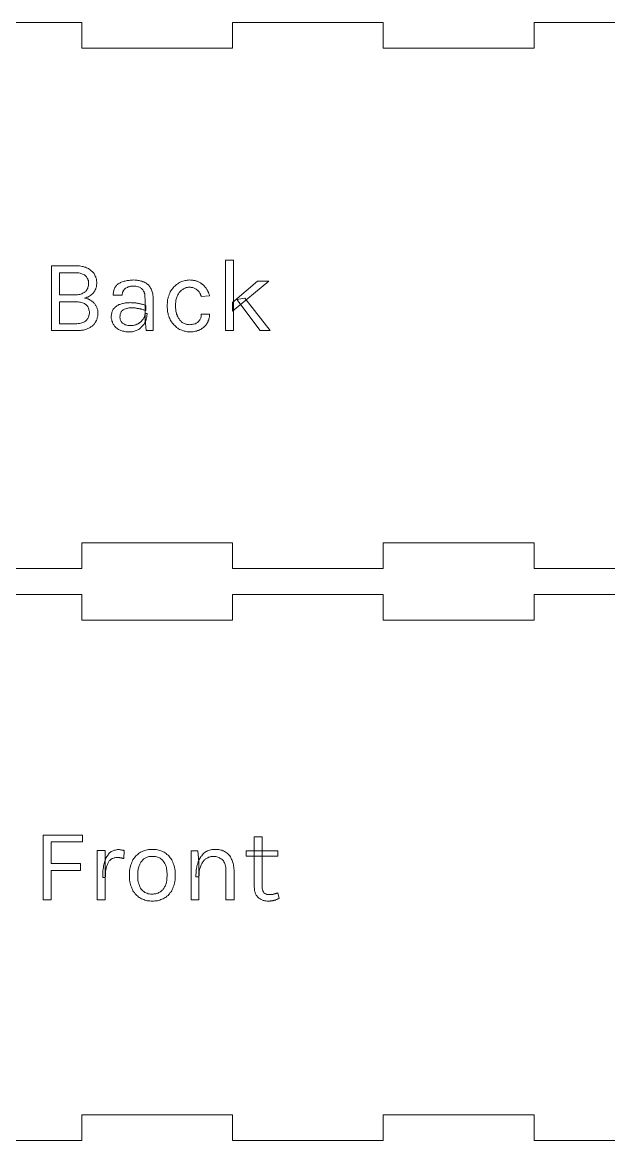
# Model space of a CAD drawing. Extents: x 0 to 19.1, y 0 to 10.4.
# Drawn here: x 4.13 to 6.82, y 0 to 5.12 of the extents above; entities that cross this region are included whole.
import ezdxf

# ---------------------------------------------------------------- set-up
doc = ezdxf.new("R2010")
doc.units = 0
doc.layers.get('0').update_dxf_attribs({"lineweight": 0})

msp = doc.modelspace()

# ---------------------------------------------------------------- linework, layer by layer
for p, q in [((4.405, 5.118), (3.715, 5.118)), ((4.405, 5), (4.405, 5.118)), ((5.785, 5.118), (5.095, 5.118)), ((5.095, 5.118), (5.095, 5)), ((5.785, 5), (5.785, 5.118)), ((7.165, 5.118), (6.475, 5.118)), ((6.475, 5.118), (6.475, 5)), ((5.095, 5), (4.405, 5)), ((6.475, 5), (5.785, 5)), ((4.266, 3.707), (4.266, 4.004)), ((4.266, 4.004), (4.377, 4.004)), ((4.377, 4.004), (4.383, 4.004)), ((4.383, 4.004), (4.39, 4.003)), ((4.39, 4.003), (4.395, 4.003)), ((4.395, 4.003), (4.401, 4.002)), ((4.401, 4.002), (4.407, 4.001)), ((4.407, 4.001), (4.412, 4)), ((4.412, 4), (4.417, 3.998)), ((4.417, 3.998), (4.422, 3.997)), ((4.422, 3.997), (4.427, 3.995)), ((4.427, 3.995), (4.431, 3.993)), ((4.431, 3.993), (4.435, 3.991)), ((5.063, 3.707), (5.063, 4.029)), ((5.063, 4.029), (5.1, 4.029)), ((5.1, 4.029), (5.1, 3.707)), ((4.376, 3.972), (4.303, 3.972)), ((4.303, 3.972), (4.303, 3.871)), ((4.381, 3.972), (4.376, 3.972)), ((4.376, 3.972), (4.376, 3.972)), ((4.376, 3.972), (4.376, 3.972)), ((4.387, 3.972), (4.381, 3.972)), ((4.392, 3.971), (4.387, 3.972)), ((4.397, 3.97), (4.392, 3.971)), ((4.401, 3.969), (4.397, 3.97)), ((4.405, 3.967), (4.401, 3.969)), ((4.409, 3.966), (4.405, 3.967)), ((4.413, 3.964), (4.409, 3.966)), ((4.417, 3.962), (4.413, 3.964)), ((4.42, 3.959), (4.417, 3.962)), ((4.423, 3.956), (4.42, 3.959)), ((4.426, 3.953), (4.423, 3.956)), ((4.428, 3.95), (4.426, 3.953)), ((4.43, 3.947), (4.428, 3.95)), ((4.432, 3.944), (4.43, 3.947)), ((4.433, 3.94), (4.432, 3.944)), ((4.435, 3.991), (4.439, 3.988)), ((4.439, 3.988), (4.443, 3.986)), ((4.443, 3.986), (4.446, 3.983)), ((4.446, 3.983), (4.45, 3.98)), ((4.45, 3.98), (4.453, 3.978)), ((4.453, 3.978), (4.456, 3.975)), ((4.456, 3.975), (4.458, 3.971)), ((4.458, 3.971), (4.461, 3.968)), ((4.461, 3.968), (4.463, 3.965)), ((4.463, 3.965), (4.465, 3.961)), ((4.465, 3.961), (4.467, 3.957)), ((4.467, 3.957), (4.469, 3.954)), ((4.469, 3.954), (4.47, 3.95)), ((4.47, 3.95), (4.471, 3.946)), ((4.471, 3.946), (4.472, 3.942)), ((4.472, 3.942), (4.473, 3.938)), ((4.423, 3.887), (4.425, 3.89)), ((4.425, 3.89), (4.428, 3.894)), ((4.428, 3.894), (4.43, 3.897)), ((4.43, 3.897), (4.432, 3.901)), ((4.432, 3.901), (4.433, 3.905)), ((4.435, 3.936), (4.433, 3.94)), ((4.433, 3.905), (4.434, 3.909)), ((4.434, 3.909), (4.435, 3.913)), ((4.435, 3.932), (4.435, 3.936)), ((4.436, 3.927), (4.435, 3.932)), ((4.435, 3.913), (4.436, 3.918)), ((4.436, 3.923), (4.436, 3.927)), ((4.436, 3.918), (4.436, 3.923)), ((4.436, 3.923), (4.436, 3.923)), ((4.465, 3.89), (4.462, 3.886)), ((4.467, 3.894), (4.465, 3.89)), ((4.469, 3.898), (4.467, 3.894)), ((4.47, 3.902), (4.469, 3.898)), ((4.472, 3.907), (4.47, 3.902)), ((4.473, 3.916), (4.472, 3.912)), ((4.472, 3.912), (4.472, 3.907)), ((4.473, 3.938), (4.473, 3.934)), ((4.473, 3.934), (4.474, 3.93)), ((4.474, 3.921), (4.473, 3.916)), ((4.474, 3.93), (4.474, 3.926)), ((4.474, 3.926), (4.474, 3.926)), ((4.474, 3.926), (4.474, 3.921)), ((4.551, 3.889), (4.552, 3.893)), ((4.552, 3.893), (4.553, 3.897)), ((4.553, 3.897), (4.555, 3.9)), ((4.555, 3.9), (4.557, 3.904)), ((4.557, 3.904), (4.559, 3.907)), ((4.559, 3.907), (4.561, 3.91)), ((4.561, 3.91), (4.564, 3.913)), ((4.564, 3.913), (4.566, 3.916)), ((4.566, 3.916), (4.569, 3.918)), ((4.569, 3.918), (4.572, 3.921)), ((4.572, 3.921), (4.575, 3.923)), ((4.575, 3.923), (4.579, 3.925)), ((4.579, 3.925), (4.582, 3.927)), ((4.582, 3.927), (4.586, 3.929)), ((4.586, 3.929), (4.59, 3.93)), ((4.59, 3.93), (4.594, 3.932)), ((4.594, 3.932), (4.599, 3.933)), ((4.595, 3.89), (4.594, 3.887)), ((4.596, 3.891), (4.595, 3.89)), ((4.597, 3.893), (4.596, 3.891)), ((4.599, 3.895), (4.597, 3.893)), ((4.599, 3.933), (4.603, 3.934)), ((4.6, 3.897), (4.599, 3.895)), ((4.602, 3.898), (4.6, 3.897)), ((4.604, 3.9), (4.602, 3.898)), ((4.603, 3.934), (4.608, 3.935)), ((4.605, 3.901), (4.604, 3.9)), ((4.607, 3.902), (4.605, 3.901)), ((4.609, 3.903), (4.607, 3.902)), ((4.608, 3.935), (4.612, 3.936)), ((4.612, 3.904), (4.609, 3.903)), ((4.612, 3.936), (4.617, 3.937)), ((4.614, 3.905), (4.612, 3.904)), ((4.616, 3.906), (4.614, 3.905)), ((4.618, 3.907), (4.616, 3.906)), ((4.617, 3.937), (4.622, 3.937)), ((4.621, 3.908), (4.618, 3.907)), ((4.623, 3.909), (4.621, 3.908)), ((4.622, 3.937), (4.627, 3.938)), ((4.626, 3.909), (4.623, 3.909)), ((4.629, 3.91), (4.626, 3.909)), ((4.627, 3.938), (4.632, 3.938)), ((4.631, 3.91), (4.629, 3.91)), ((4.634, 3.91), (4.631, 3.91)), ((4.632, 3.938), (4.637, 3.938)), ((4.637, 3.91), (4.634, 3.91)), ((4.637, 3.938), (4.643, 3.939)), ((4.64, 3.911), (4.637, 3.91)), ((4.643, 3.911), (4.64, 3.911)), ((4.643, 3.939), (4.643, 3.939)), ((4.643, 3.939), (4.648, 3.938)), ((4.648, 3.91), (4.643, 3.911)), ((4.643, 3.911), (4.643, 3.911)), ((4.648, 3.938), (4.653, 3.938)), ((4.653, 3.91), (4.648, 3.91)), ((4.653, 3.938), (4.658, 3.938)), ((4.657, 3.909), (4.653, 3.91)), ((4.661, 3.908), (4.657, 3.909)), ((4.658, 3.938), (4.662, 3.937)), ((4.665, 3.907), (4.661, 3.908)), ((4.662, 3.937), (4.667, 3.936)), ((4.669, 3.906), (4.665, 3.907)), ((4.667, 3.936), (4.672, 3.935)), ((4.673, 3.904), (4.669, 3.906)), ((4.672, 3.935), (4.676, 3.934)), ((4.676, 3.902), (4.673, 3.904)), ((4.676, 3.934), (4.68, 3.933)), ((4.679, 3.9), (4.676, 3.902)), ((4.682, 3.897), (4.679, 3.9)), ((4.68, 3.933), (4.685, 3.931)), ((4.684, 3.894), (4.682, 3.897)), ((4.686, 3.891), (4.684, 3.894)), ((4.685, 3.931), (4.689, 3.93)), ((4.688, 3.888), (4.686, 3.891)), ((4.689, 3.93), (4.693, 3.928)), ((4.693, 3.928), (4.696, 3.926)), ((4.696, 3.926), (4.7, 3.924)), ((4.7, 3.924), (4.703, 3.921)), ((4.703, 3.921), (4.707, 3.918)), ((4.707, 3.918), (4.71, 3.916)), ((4.71, 3.916), (4.713, 3.912)), ((4.713, 3.912), (4.715, 3.909)), ((4.715, 3.909), (4.718, 3.906)), ((4.718, 3.906), (4.72, 3.902)), ((4.72, 3.902), (4.722, 3.898)), ((4.722, 3.898), (4.724, 3.894)), ((4.724, 3.894), (4.726, 3.89)), ((4.726, 3.89), (4.727, 3.885)), ((4.813, 3.889), (4.816, 3.894)), ((4.816, 3.894), (4.82, 3.899)), ((4.82, 3.899), (4.823, 3.903)), ((4.823, 3.903), (4.827, 3.908)), ((4.827, 3.908), (4.831, 3.911)), ((4.831, 3.911), (4.835, 3.915)), ((4.835, 3.915), (4.839, 3.918)), ((4.839, 3.918), (4.844, 3.922)), ((4.844, 3.922), (4.848, 3.925)), ((4.848, 3.925), (4.853, 3.927)), ((4.853, 3.927), (4.858, 3.93)), ((4.859, 3.89), (4.856, 3.887)), ((4.858, 3.93), (4.863, 3.932)), ((4.861, 3.892), (4.859, 3.89)), ((4.864, 3.894), (4.861, 3.892)), ((4.863, 3.932), (4.868, 3.933)), ((4.867, 3.896), (4.864, 3.894)), ((4.87, 3.898), (4.867, 3.896)), ((4.868, 3.933), (4.873, 3.935)), ((4.873, 3.9), (4.87, 3.898)), ((4.873, 3.935), (4.878, 3.936)), ((4.876, 3.901), (4.873, 3.9)), ((4.879, 3.902), (4.876, 3.901)), ((4.878, 3.936), (4.883, 3.937)), ((4.882, 3.904), (4.879, 3.902)), ((4.885, 3.904), (4.882, 3.904)), ((4.883, 3.937), (4.888, 3.938)), ((4.889, 3.905), (4.885, 3.904)), ((4.888, 3.938), (4.894, 3.938)), ((4.892, 3.906), (4.889, 3.905)), ((4.895, 3.906), (4.892, 3.906)), ((4.894, 3.938), (4.899, 3.939)), ((4.898, 3.906), (4.895, 3.906)), ((4.902, 3.906), (4.898, 3.906)), ((4.898, 3.906), (4.898, 3.906)), ((4.899, 3.939), (4.899, 3.939)), ((4.899, 3.939), (4.903, 3.938)), ((4.906, 3.905), (4.902, 3.906)), ((4.903, 3.938), (4.906, 3.938)), ((4.906, 3.938), (4.91, 3.938)), ((4.91, 3.905), (4.906, 3.905)), ((4.91, 3.938), (4.914, 3.938)), ((4.913, 3.904), (4.91, 3.905)), ((4.917, 3.903), (4.913, 3.904)), ((4.914, 3.938), (4.917, 3.937)), ((4.917, 3.937), (4.921, 3.936)), ((4.92, 3.902), (4.917, 3.903)), ((4.923, 3.9), (4.92, 3.902)), ((4.921, 3.936), (4.924, 3.936)), ((4.926, 3.899), (4.923, 3.9)), ((4.924, 3.936), (4.927, 3.935)), ((4.929, 3.897), (4.926, 3.899)), ((4.927, 3.935), (4.93, 3.934)), ((4.932, 3.894), (4.929, 3.897)), ((4.93, 3.934), (4.933, 3.933)), ((4.935, 3.892), (4.932, 3.894)), ((4.933, 3.933), (4.936, 3.932)), ((4.937, 3.89), (4.935, 3.892)), ((4.936, 3.932), (4.939, 3.93)), ((4.94, 3.887), (4.937, 3.89)), ((4.939, 3.93), (4.942, 3.929)), ((4.942, 3.929), (4.945, 3.927)), ((4.945, 3.927), (4.948, 3.926)), ((4.948, 3.926), (4.95, 3.924)), ((4.95, 3.924), (4.953, 3.922)), ((4.953, 3.922), (4.955, 3.921)), ((4.955, 3.921), (4.958, 3.919)), ((4.958, 3.919), (4.96, 3.917)), ((4.96, 3.917), (4.962, 3.915)), ((4.962, 3.915), (4.964, 3.913)), ((4.964, 3.913), (4.966, 3.91)), ((4.966, 3.91), (4.968, 3.908)), ((4.968, 3.908), (4.97, 3.906)), ((4.97, 3.906), (4.972, 3.904)), ((4.972, 3.904), (4.974, 3.901)), ((4.974, 3.901), (4.976, 3.899)), ((4.976, 3.899), (4.977, 3.896)), ((4.977, 3.896), (4.979, 3.894)), ((4.979, 3.894), (4.98, 3.891)), ((4.98, 3.891), (4.981, 3.889)), ((5.095, 3.836), (5.21, 3.933)), ((5.261, 3.933), (5.095, 3.797)), ((5.21, 3.933), (5.261, 3.933)), ((4.303, 3.871), (4.375, 3.871)), ((4.303, 3.839), (4.303, 3.739)), ((4.376, 3.839), (4.303, 3.839)), ((4.303, 3.839), (4.303, 3.839)), ((4.375, 3.871), (4.381, 3.871)), ((4.383, 3.839), (4.376, 3.839)), ((4.376, 3.839), (4.376, 3.839)), ((4.381, 3.871), (4.386, 3.871)), ((4.388, 3.839), (4.383, 3.839)), ((4.386, 3.871), (4.391, 3.872)), ((4.394, 3.838), (4.388, 3.839)), ((4.391, 3.872), (4.396, 3.873)), ((4.396, 3.873), (4.4, 3.874)), ((4.4, 3.874), (4.405, 3.876)), ((4.405, 3.876), (4.409, 3.878)), ((4.409, 3.878), (4.413, 3.88)), ((4.413, 3.88), (4.416, 3.882)), ((4.416, 3.882), (4.42, 3.885)), ((4.423, 3.858), (4.418, 3.856)), ((4.418, 3.856), (4.418, 3.856)), ((4.418, 3.856), (4.421, 3.856)), ((4.42, 3.885), (4.423, 3.887)), ((4.421, 3.856), (4.425, 3.855)), ((4.428, 3.86), (4.423, 3.858)), ((4.425, 3.855), (4.428, 3.854)), ((4.433, 3.861), (4.428, 3.86)), ((4.428, 3.854), (4.431, 3.853)), ((4.431, 3.853), (4.435, 3.852)), ((4.438, 3.864), (4.433, 3.861)), ((4.435, 3.852), (4.438, 3.85)), ((4.442, 3.866), (4.438, 3.864)), ((4.438, 3.85), (4.441, 3.849)), ((4.441, 3.849), (4.444, 3.847)), ((4.446, 3.869), (4.442, 3.866)), ((4.444, 3.847), (4.447, 3.845)), ((4.45, 3.872), (4.446, 3.869)), ((4.447, 3.845), (4.45, 3.843)), ((4.454, 3.875), (4.45, 3.872)), ((4.45, 3.843), (4.452, 3.841)), ((4.452, 3.841), (4.455, 3.839)), ((4.457, 3.878), (4.454, 3.875)), ((4.455, 3.839), (4.457, 3.837)), ((4.46, 3.882), (4.457, 3.878)), ((4.462, 3.886), (4.46, 3.882)), ((4.549, 3.875), (4.55, 3.88)), ((4.549, 3.87), (4.549, 3.875)), ((4.59, 3.87), (4.549, 3.87)), ((4.55, 3.884), (4.551, 3.889)), ((4.55, 3.88), (4.55, 3.884)), ((4.591, 3.878), (4.59, 3.876)), ((4.59, 3.876), (4.59, 3.873)), ((4.59, 3.873), (4.59, 3.87)), ((4.59, 3.87), (4.59, 3.87)), ((4.592, 3.883), (4.591, 3.881)), ((4.591, 3.881), (4.591, 3.878)), ((4.593, 3.885), (4.592, 3.883)), ((4.594, 3.887), (4.593, 3.885)), ((4.69, 3.884), (4.688, 3.888)), ((4.691, 3.88), (4.69, 3.884)), ((4.693, 3.875), (4.691, 3.88)), ((4.693, 3.87), (4.693, 3.875)), ((4.694, 3.865), (4.693, 3.87)), ((4.694, 3.859), (4.694, 3.865)), ((4.695, 3.853), (4.694, 3.859)), ((4.695, 3.757), (4.695, 3.853)), ((4.727, 3.885), (4.729, 3.88)), ((4.729, 3.88), (4.73, 3.875)), ((4.73, 3.875), (4.73, 3.87)), ((4.73, 3.87), (4.731, 3.864)), ((4.731, 3.864), (4.731, 3.858)), ((4.731, 3.858), (4.731, 3.853)), ((4.731, 3.853), (4.731, 3.853)), ((4.731, 3.853), (4.731, 3.707)), ((4.797, 3.842), (4.798, 3.849)), ((4.797, 3.835), (4.797, 3.842)), ((4.798, 3.849), (4.8, 3.855)), ((4.8, 3.855), (4.801, 3.861)), ((4.801, 3.861), (4.803, 3.867)), ((4.803, 3.867), (4.805, 3.873)), ((4.805, 3.873), (4.808, 3.879)), ((4.808, 3.879), (4.81, 3.884)), ((4.81, 3.884), (4.813, 3.889)), ((4.836, 3.846), (4.835, 3.842)), ((4.835, 3.842), (4.835, 3.837)), ((4.837, 3.851), (4.836, 3.846)), ((4.838, 3.856), (4.837, 3.851)), ((4.84, 3.86), (4.838, 3.856)), ((4.841, 3.864), (4.84, 3.86)), ((4.843, 3.868), (4.841, 3.864)), ((4.845, 3.871), (4.843, 3.868)), ((4.847, 3.875), (4.845, 3.871)), ((4.849, 3.878), (4.847, 3.875)), ((4.851, 3.881), (4.849, 3.878)), ((4.854, 3.884), (4.851, 3.881)), ((4.856, 3.887), (4.854, 3.884)), ((4.942, 3.884), (4.94, 3.887)), ((4.944, 3.881), (4.942, 3.884)), ((4.946, 3.878), (4.944, 3.881)), ((4.948, 3.874), (4.946, 3.878)), ((4.949, 3.871), (4.948, 3.874)), ((4.951, 3.867), (4.949, 3.871)), ((4.952, 3.863), (4.951, 3.867)), ((4.99, 3.867), (4.952, 3.863)), ((4.981, 3.889), (4.983, 3.886)), ((4.983, 3.886), (4.984, 3.883)), ((4.984, 3.883), (4.985, 3.881)), ((4.985, 3.881), (4.986, 3.878)), ((4.986, 3.878), (4.987, 3.875)), ((4.987, 3.875), (4.988, 3.872)), ((4.988, 3.872), (4.989, 3.87)), ((4.989, 3.87), (4.99, 3.867)), ((4.99, 3.867), (4.99, 3.867)), ((5.114, 3.85), (5.151, 3.856)), ((5.221, 3.707), (5.114, 3.85)), ((5.151, 3.856), (5.267, 3.707)), ((4.399, 3.837), (4.394, 3.838)), ((4.404, 3.836), (4.399, 3.837)), ((4.408, 3.834), (4.404, 3.836)), ((4.413, 3.833), (4.408, 3.834)), ((4.417, 3.831), (4.413, 3.833)), ((4.42, 3.828), (4.417, 3.831)), ((4.424, 3.826), (4.42, 3.828)), ((4.427, 3.823), (4.424, 3.826)), ((4.429, 3.82), (4.427, 3.823)), ((4.432, 3.817), (4.429, 3.82)), ((4.434, 3.813), (4.432, 3.817)), ((4.436, 3.81), (4.434, 3.813)), ((4.437, 3.806), (4.436, 3.81)), ((4.438, 3.802), (4.437, 3.806)), ((4.439, 3.798), (4.438, 3.802)), ((4.44, 3.794), (4.439, 3.798)), ((4.44, 3.79), (4.44, 3.794)), ((4.44, 3.785), (4.44, 3.79)), ((4.44, 3.79), (4.44, 3.79)), ((4.457, 3.837), (4.46, 3.835)), ((4.46, 3.835), (4.462, 3.832)), ((4.462, 3.832), (4.464, 3.83)), ((4.464, 3.83), (4.466, 3.827)), ((4.466, 3.827), (4.468, 3.824)), ((4.468, 3.824), (4.47, 3.822)), ((4.47, 3.822), (4.471, 3.819)), ((4.471, 3.819), (4.473, 3.816)), ((4.473, 3.816), (4.474, 3.813)), ((4.474, 3.813), (4.475, 3.81)), ((4.475, 3.81), (4.476, 3.807)), ((4.476, 3.807), (4.477, 3.804)), ((4.477, 3.804), (4.478, 3.801)), ((4.478, 3.801), (4.478, 3.798)), ((4.478, 3.798), (4.479, 3.794)), ((4.479, 3.794), (4.479, 3.791)), ((4.479, 3.791), (4.479, 3.788)), ((4.479, 3.788), (4.479, 3.788)), ((4.479, 3.788), (4.479, 3.785)), ((4.542, 3.787), (4.543, 3.791)), ((4.543, 3.791), (4.544, 3.795)), ((4.544, 3.795), (4.546, 3.798)), ((4.546, 3.798), (4.547, 3.802)), ((4.547, 3.802), (4.549, 3.805)), ((4.549, 3.805), (4.552, 3.808)), ((4.552, 3.808), (4.554, 3.81)), ((4.554, 3.81), (4.557, 3.813)), ((4.557, 3.813), (4.559, 3.816)), ((4.559, 3.816), (4.562, 3.818)), ((4.562, 3.818), (4.565, 3.82)), ((4.565, 3.82), (4.568, 3.822)), ((4.568, 3.822), (4.572, 3.824)), ((4.572, 3.824), (4.575, 3.826)), ((4.575, 3.826), (4.579, 3.827)), ((4.579, 3.827), (4.583, 3.829)), ((4.583, 3.789), (4.582, 3.786)), ((4.583, 3.829), (4.587, 3.83)), ((4.585, 3.793), (4.583, 3.789)), ((4.587, 3.795), (4.585, 3.793)), ((4.587, 3.83), (4.591, 3.831)), ((4.589, 3.798), (4.587, 3.795)), ((4.592, 3.8), (4.589, 3.798)), ((4.591, 3.831), (4.595, 3.832)), ((4.595, 3.802), (4.592, 3.8)), ((4.595, 3.832), (4.6, 3.833)), ((4.598, 3.804), (4.595, 3.802)), ((4.601, 3.805), (4.598, 3.804)), ((4.6, 3.833), (4.604, 3.834)), ((4.605, 3.807), (4.601, 3.805)), ((4.604, 3.834), (4.608, 3.834)), ((4.609, 3.808), (4.605, 3.807)), ((4.608, 3.834), (4.613, 3.835)), ((4.612, 3.809), (4.609, 3.808)), ((4.616, 3.81), (4.612, 3.809)), ((4.613, 3.835), (4.618, 3.835)), ((4.62, 3.811), (4.616, 3.81)), ((4.618, 3.835), (4.623, 3.835)), ((4.624, 3.811), (4.62, 3.811)), ((4.623, 3.835), (4.628, 3.836)), ((4.629, 3.811), (4.624, 3.811)), ((4.628, 3.836), (4.628, 3.836)), ((4.628, 3.836), (4.631, 3.835)), ((4.633, 3.811), (4.629, 3.811)), ((4.631, 3.835), (4.635, 3.835)), ((4.636, 3.811), (4.633, 3.811)), ((4.633, 3.811), (4.633, 3.811)), ((4.635, 3.835), (4.638, 3.835)), ((4.639, 3.811), (4.636, 3.811)), ((4.638, 3.835), (4.642, 3.835)), ((4.642, 3.811), (4.639, 3.811)), ((4.642, 3.835), (4.645, 3.835)), ((4.646, 3.811), (4.642, 3.811)), ((4.645, 3.835), (4.649, 3.834)), ((4.649, 3.811), (4.646, 3.811)), ((4.649, 3.834), (4.652, 3.834)), ((4.652, 3.81), (4.649, 3.811)), ((4.652, 3.834), (4.656, 3.833)), ((4.655, 3.81), (4.652, 3.81)), ((4.659, 3.809), (4.655, 3.81)), ((4.656, 3.833), (4.66, 3.833)), ((4.662, 3.809), (4.659, 3.809)), ((4.66, 3.833), (4.663, 3.832)), ((4.666, 3.808), (4.662, 3.809)), ((4.663, 3.832), (4.667, 3.831)), ((4.669, 3.807), (4.666, 3.808)), ((4.667, 3.831), (4.67, 3.83)), ((4.673, 3.807), (4.669, 3.807)), ((4.67, 3.83), (4.674, 3.83)), ((4.676, 3.806), (4.673, 3.807)), ((4.674, 3.83), (4.677, 3.829)), ((4.68, 3.805), (4.676, 3.806)), ((4.677, 3.829), (4.681, 3.828)), ((4.683, 3.804), (4.68, 3.805)), ((4.681, 3.828), (4.684, 3.827)), ((4.686, 3.803), (4.683, 3.804)), ((4.684, 3.827), (4.688, 3.826)), ((4.689, 3.802), (4.686, 3.803)), ((4.688, 3.826), (4.691, 3.825)), ((4.692, 3.801), (4.689, 3.802)), ((4.691, 3.825), (4.695, 3.823)), ((4.695, 3.8), (4.692, 3.801)), ((4.695, 3.823), (4.698, 3.822)), ((4.698, 3.799), (4.695, 3.8)), ((4.698, 3.822), (4.698, 3.822)), ((4.698, 3.822), (4.698, 3.799)), ((4.796, 3.828), (4.797, 3.835)), ((4.796, 3.82), (4.796, 3.828)), ((4.796, 3.813), (4.796, 3.82)), ((4.796, 3.82), (4.796, 3.82)), ((4.797, 3.806), (4.796, 3.813)), ((4.797, 3.799), (4.797, 3.806)), ((4.798, 3.793), (4.797, 3.799)), ((4.8, 3.786), (4.798, 3.793)), ((4.835, 3.837), (4.834, 3.831)), ((4.834, 3.831), (4.834, 3.826)), ((4.834, 3.826), (4.834, 3.82)), ((4.834, 3.82), (4.834, 3.82)), ((4.834, 3.82), (4.834, 3.815)), ((4.834, 3.815), (4.834, 3.81)), ((4.834, 3.81), (4.835, 3.805)), ((4.835, 3.805), (4.835, 3.801)), ((4.835, 3.801), (4.836, 3.796)), ((4.836, 3.796), (4.837, 3.791)), ((4.837, 3.791), (4.838, 3.787)), ((5.095, 3.797), (5.095, 3.836)), ((5.095, 3.797), (5.095, 3.797)), ((4.303, 3.739), (4.376, 3.739)), ((4.376, 3.739), (4.383, 3.739)), ((4.383, 3.739), (4.389, 3.74)), ((4.389, 3.74), (4.395, 3.74)), ((4.395, 3.74), (4.4, 3.741)), ((4.4, 3.741), (4.405, 3.743)), ((4.405, 3.743), (4.41, 3.744)), ((4.41, 3.744), (4.414, 3.746)), ((4.414, 3.746), (4.418, 3.748)), ((4.418, 3.748), (4.422, 3.751)), ((4.422, 3.751), (4.425, 3.753)), ((4.425, 3.753), (4.428, 3.756)), ((4.428, 3.756), (4.43, 3.759)), ((4.43, 3.759), (4.433, 3.763)), ((4.433, 3.763), (4.434, 3.766)), ((4.434, 3.766), (4.436, 3.769)), ((4.436, 3.769), (4.437, 3.773)), ((4.437, 3.773), (4.438, 3.777)), ((4.438, 3.777), (4.439, 3.781)), ((4.439, 3.781), (4.44, 3.785)), ((4.461, 3.737), (4.459, 3.735)), ((4.463, 3.739), (4.461, 3.737)), ((4.465, 3.742), (4.463, 3.739)), ((4.467, 3.745), (4.465, 3.742)), ((4.469, 3.747), (4.467, 3.745)), ((4.47, 3.75), (4.469, 3.747)), ((4.472, 3.753), (4.47, 3.75)), ((4.473, 3.755), (4.472, 3.753)), ((4.474, 3.758), (4.473, 3.755)), ((4.475, 3.761), (4.474, 3.758)), ((4.476, 3.764), (4.475, 3.761)), ((4.477, 3.77), (4.476, 3.767)), ((4.476, 3.767), (4.476, 3.764)), ((4.478, 3.773), (4.477, 3.77)), ((4.479, 3.782), (4.478, 3.779)), ((4.478, 3.779), (4.478, 3.776)), ((4.478, 3.776), (4.478, 3.773)), ((4.479, 3.785), (4.479, 3.782)), ((4.54, 3.775), (4.541, 3.779)), ((4.54, 3.77), (4.54, 3.775)), ((4.54, 3.767), (4.54, 3.77)), ((4.54, 3.77), (4.54, 3.77)), ((4.54, 3.763), (4.54, 3.767)), ((4.541, 3.76), (4.54, 3.763)), ((4.541, 3.783), (4.542, 3.787)), ((4.541, 3.779), (4.541, 3.783)), ((4.542, 3.757), (4.541, 3.76)), ((4.542, 3.753), (4.542, 3.757)), ((4.543, 3.75), (4.542, 3.753)), ((4.545, 3.747), (4.543, 3.75)), ((4.546, 3.743), (4.545, 3.747)), ((4.547, 3.74), (4.546, 3.743)), ((4.549, 3.737), (4.547, 3.74)), ((4.551, 3.734), (4.549, 3.737)), ((4.58, 3.775), (4.579, 3.77)), ((4.579, 3.77), (4.579, 3.77)), ((4.579, 3.77), (4.579, 3.767)), ((4.579, 3.767), (4.58, 3.764)), ((4.581, 3.783), (4.58, 3.779)), ((4.58, 3.779), (4.58, 3.775)), ((4.58, 3.764), (4.58, 3.761)), ((4.58, 3.761), (4.581, 3.758)), ((4.582, 3.786), (4.581, 3.783)), ((4.581, 3.758), (4.582, 3.755)), ((4.582, 3.755), (4.584, 3.752)), ((4.584, 3.752), (4.585, 3.749)), ((4.585, 3.749), (4.587, 3.747)), ((4.587, 3.747), (4.589, 3.744)), ((4.589, 3.744), (4.591, 3.742)), ((4.591, 3.742), (4.594, 3.74)), ((4.594, 3.74), (4.597, 3.738)), ((4.597, 3.738), (4.6, 3.736)), ((4.657, 3.736), (4.66, 3.737)), ((4.66, 3.737), (4.663, 3.739)), ((4.663, 3.739), (4.666, 3.741)), ((4.666, 3.741), (4.668, 3.742)), ((4.668, 3.742), (4.671, 3.744)), ((4.671, 3.744), (4.673, 3.746)), ((4.673, 3.746), (4.676, 3.748)), ((4.676, 3.748), (4.678, 3.751)), ((4.678, 3.751), (4.68, 3.753)), ((4.68, 3.753), (4.682, 3.755)), ((4.682, 3.755), (4.684, 3.758)), ((4.684, 3.758), (4.686, 3.76)), ((4.686, 3.76), (4.688, 3.763)), ((4.69, 3.737), (4.687, 3.733)), ((4.688, 3.763), (4.689, 3.766)), ((4.689, 3.766), (4.69, 3.768)), ((4.69, 3.768), (4.692, 3.771)), ((4.692, 3.741), (4.69, 3.737)), ((4.692, 3.773), (4.693, 3.776)), ((4.692, 3.771), (4.692, 3.773)), ((4.694, 3.744), (4.692, 3.741)), ((4.693, 3.776), (4.694, 3.779)), ((4.694, 3.781), (4.695, 3.784)), ((4.694, 3.779), (4.694, 3.781)), ((4.696, 3.748), (4.694, 3.744)), ((4.695, 3.784), (4.695, 3.786)), ((4.695, 3.786), (4.695, 3.786)), ((4.695, 3.786), (4.704, 3.786)), ((4.699, 3.707), (4.695, 3.757)), ((4.697, 3.752), (4.696, 3.748)), ((4.699, 3.756), (4.697, 3.752)), ((4.7, 3.76), (4.699, 3.756)), ((4.701, 3.765), (4.7, 3.76)), ((4.702, 3.769), (4.701, 3.765)), ((4.703, 3.773), (4.702, 3.769)), ((4.704, 3.782), (4.703, 3.777)), ((4.703, 3.777), (4.703, 3.773)), ((4.704, 3.786), (4.704, 3.782)), ((4.801, 3.78), (4.8, 3.786)), ((4.803, 3.774), (4.801, 3.78)), ((4.805, 3.768), (4.803, 3.774)), ((4.808, 3.763), (4.805, 3.768)), ((4.81, 3.757), (4.808, 3.763)), ((4.813, 3.752), (4.81, 3.757)), ((4.816, 3.747), (4.813, 3.752)), ((4.82, 3.742), (4.816, 3.747)), ((4.823, 3.738), (4.82, 3.742)), ((4.827, 3.734), (4.823, 3.738)), ((4.838, 3.787), (4.839, 3.783)), ((4.839, 3.783), (4.841, 3.779)), ((4.841, 3.779), (4.842, 3.775)), ((4.842, 3.775), (4.844, 3.771)), ((4.844, 3.771), (4.846, 3.768)), ((4.846, 3.768), (4.848, 3.764)), ((4.848, 3.764), (4.85, 3.761)), ((4.85, 3.761), (4.852, 3.758)), ((4.852, 3.758), (4.854, 3.755)), ((4.854, 3.755), (4.857, 3.752)), ((4.857, 3.752), (4.86, 3.75)), ((4.86, 3.75), (4.862, 3.747)), ((4.862, 3.747), (4.865, 3.745)), ((4.865, 3.745), (4.868, 3.743)), ((4.868, 3.743), (4.871, 3.741)), ((4.871, 3.741), (4.874, 3.74)), ((4.874, 3.74), (4.878, 3.738)), ((4.878, 3.738), (4.881, 3.737)), ((4.881, 3.737), (4.884, 3.736)), ((4.917, 3.736), (4.922, 3.738)), ((4.922, 3.738), (4.925, 3.739)), ((4.925, 3.739), (4.929, 3.741)), ((4.929, 3.741), (4.932, 3.743)), ((4.932, 3.743), (4.935, 3.745)), ((4.935, 3.745), (4.938, 3.747)), ((4.938, 3.747), (4.941, 3.75)), ((4.941, 3.75), (4.943, 3.753)), ((4.943, 3.753), (4.945, 3.756)), ((4.945, 3.756), (4.947, 3.759)), ((4.947, 3.759), (4.948, 3.763)), ((4.948, 3.763), (4.95, 3.766)), ((4.95, 3.766), (4.951, 3.77)), ((4.951, 3.774), (4.952, 3.779)), ((4.951, 3.77), (4.951, 3.774)), ((4.952, 3.779), (4.952, 3.783)), ((4.952, 3.783), (4.952, 3.783)), ((4.952, 3.783), (4.99, 3.783)), ((4.976, 3.737), (4.974, 3.734)), ((4.979, 3.741), (4.976, 3.737)), ((4.981, 3.745), (4.979, 3.741)), ((4.983, 3.749), (4.981, 3.745)), ((4.984, 3.753), (4.983, 3.749)), ((4.986, 3.757), (4.984, 3.753)), ((4.987, 3.761), (4.986, 3.757)), ((4.988, 3.765), (4.987, 3.761)), ((4.989, 3.769), (4.988, 3.765)), ((4.99, 3.778), (4.989, 3.774)), ((4.989, 3.774), (4.989, 3.769)), ((4.99, 3.783), (4.99, 3.778)), ((4.377, 3.707), (4.266, 3.707)), ((4.383, 3.707), (4.377, 3.707)), ((4.377, 3.707), (4.377, 3.707)), ((4.377, 3.707), (4.377, 3.707)), ((4.388, 3.707), (4.383, 3.707)), ((4.393, 3.708), (4.388, 3.707)), ((4.399, 3.708), (4.393, 3.708)), ((4.404, 3.709), (4.399, 3.708)), ((4.408, 3.709), (4.404, 3.709)), ((4.413, 3.71), (4.408, 3.709)), ((4.417, 3.711), (4.413, 3.71)), ((4.422, 3.713), (4.417, 3.711)), ((4.426, 3.714), (4.422, 3.713)), ((4.429, 3.715), (4.426, 3.714)), ((4.433, 3.717), (4.429, 3.715)), ((4.437, 3.718), (4.433, 3.717)), ((4.44, 3.72), (4.437, 3.718)), ((4.443, 3.722), (4.44, 3.72)), ((4.446, 3.724), (4.443, 3.722)), ((4.449, 3.726), (4.446, 3.724)), ((4.452, 3.728), (4.449, 3.726)), ((4.455, 3.73), (4.452, 3.728)), ((4.457, 3.732), (4.455, 3.73)), ((4.459, 3.735), (4.457, 3.732)), ((4.553, 3.731), (4.551, 3.734)), ((4.555, 3.728), (4.553, 3.731)), ((4.558, 3.725), (4.555, 3.728)), ((4.56, 3.723), (4.558, 3.725)), ((4.563, 3.72), (4.56, 3.723)), ((4.566, 3.718), (4.563, 3.72)), ((4.569, 3.715), (4.566, 3.718)), ((4.573, 3.713), (4.569, 3.715)), ((4.576, 3.711), (4.573, 3.713)), ((4.58, 3.709), (4.576, 3.711)), ((4.584, 3.708), (4.58, 3.709)), ((4.588, 3.706), (4.584, 3.708)), ((4.592, 3.705), (4.588, 3.706)), ((4.597, 3.704), (4.592, 3.705)), ((4.602, 3.703), (4.597, 3.704)), ((4.6, 3.736), (4.603, 3.734)), ((4.606, 3.702), (4.602, 3.703)), ((4.603, 3.734), (4.607, 3.733)), ((4.612, 3.702), (4.606, 3.702)), ((4.607, 3.733), (4.611, 3.732)), ((4.611, 3.732), (4.615, 3.731)), ((4.617, 3.701), (4.612, 3.702)), ((4.615, 3.731), (4.62, 3.731)), ((4.622, 3.701), (4.617, 3.701)), ((4.62, 3.731), (4.624, 3.73)), ((4.622, 3.701), (4.622, 3.701)), ((4.627, 3.701), (4.622, 3.701)), ((4.622, 3.701), (4.622, 3.701)), ((4.624, 3.73), (4.629, 3.73)), ((4.632, 3.702), (4.627, 3.701)), ((4.629, 3.73), (4.629, 3.73)), ((4.629, 3.73), (4.633, 3.73)), ((4.637, 3.702), (4.632, 3.702)), ((4.633, 3.73), (4.637, 3.731)), ((4.637, 3.731), (4.64, 3.731)), ((4.641, 3.703), (4.637, 3.702)), ((4.64, 3.731), (4.644, 3.732)), ((4.646, 3.704), (4.641, 3.703)), ((4.644, 3.732), (4.647, 3.732)), ((4.65, 3.706), (4.646, 3.704)), ((4.647, 3.732), (4.65, 3.733)), ((4.65, 3.733), (4.653, 3.734)), ((4.654, 3.707), (4.65, 3.706)), ((4.653, 3.734), (4.657, 3.736)), ((4.658, 3.709), (4.654, 3.707)), ((4.662, 3.711), (4.658, 3.709)), ((4.666, 3.713), (4.662, 3.711)), ((4.669, 3.716), (4.666, 3.713)), ((4.673, 3.718), (4.669, 3.716)), ((4.676, 3.721), (4.673, 3.718)), ((4.679, 3.724), (4.676, 3.721)), ((4.682, 3.727), (4.679, 3.724)), ((4.685, 3.73), (4.682, 3.727)), ((4.687, 3.733), (4.685, 3.73)), ((4.731, 3.707), (4.699, 3.707)), ((4.731, 3.707), (4.731, 3.707)), ((4.831, 3.73), (4.827, 3.734)), ((4.835, 3.726), (4.831, 3.73)), ((4.839, 3.722), (4.835, 3.726)), ((4.844, 3.719), (4.839, 3.722)), ((4.848, 3.716), (4.844, 3.719)), ((4.853, 3.713), (4.848, 3.716)), ((4.858, 3.711), (4.853, 3.713)), ((4.863, 3.709), (4.858, 3.711)), ((4.868, 3.707), (4.863, 3.709)), ((4.873, 3.705), (4.868, 3.707)), ((4.878, 3.704), (4.873, 3.705)), ((4.883, 3.703), (4.878, 3.704)), ((4.888, 3.702), (4.883, 3.703)), ((4.884, 3.736), (4.888, 3.735)), ((4.888, 3.735), (4.891, 3.735)), ((4.894, 3.701), (4.888, 3.702)), ((4.891, 3.735), (4.895, 3.735)), ((4.899, 3.701), (4.894, 3.701)), ((4.895, 3.735), (4.898, 3.734)), ((4.898, 3.734), (4.904, 3.735)), ((4.898, 3.734), (4.898, 3.734)), ((4.899, 3.701), (4.899, 3.701)), ((4.904, 3.701), (4.899, 3.701)), ((4.899, 3.701), (4.899, 3.701)), ((4.904, 3.735), (4.908, 3.735)), ((4.91, 3.702), (4.904, 3.701)), ((4.908, 3.735), (4.913, 3.736)), ((4.915, 3.702), (4.91, 3.702)), ((4.913, 3.736), (4.917, 3.736)), ((4.92, 3.703), (4.915, 3.702)), ((4.925, 3.704), (4.92, 3.703)), ((4.93, 3.705), (4.925, 3.704)), ((4.934, 3.707), (4.93, 3.705)), ((4.939, 3.708), (4.934, 3.707)), ((4.943, 3.71), (4.939, 3.708)), ((4.947, 3.712), (4.943, 3.71)), ((4.951, 3.714), (4.947, 3.712)), ((4.955, 3.717), (4.951, 3.714)), ((4.958, 3.719), (4.955, 3.717)), ((4.962, 3.722), (4.958, 3.719)), ((4.965, 3.725), (4.962, 3.722)), ((4.968, 3.728), (4.965, 3.725)), ((4.971, 3.731), (4.968, 3.728)), ((4.974, 3.734), (4.971, 3.731)), ((5.1, 3.707), (5.063, 3.707)), ((5.1, 3.707), (5.1, 3.707)), ((5.267, 3.707), (5.221, 3.707)), ((5.267, 3.707), (5.267, 3.707)), ((4.405, 2.618), (4.405, 2.736)), ((4.405, 2.736), (5.095, 2.736)), ((5.095, 2.736), (5.095, 2.618)), ((5.785, 2.618), (5.785, 2.736)), ((5.785, 2.736), (6.475, 2.736)), ((6.475, 2.736), (6.475, 2.618)), ((3.715, 2.618), (4.405, 2.618)), ((5.095, 2.618), (5.785, 2.618)), ((6.475, 2.618), (7.165, 2.618)), ((4.405, 2.5), (3.715, 2.5)), ((4.405, 2.382), (4.405, 2.5)), ((5.785, 2.5), (5.095, 2.5)), ((5.095, 2.5), (5.095, 2.382)), ((5.785, 2.382), (5.785, 2.5)), ((7.165, 2.5), (6.475, 2.5)), ((6.475, 2.5), (6.475, 2.382)), ((5.095, 2.382), (4.405, 2.382)), ((6.475, 2.382), (5.785, 2.382)), ((4.228, 1.102), (4.228, 1.398)), ((4.228, 1.398), (4.409, 1.398)), ((4.409, 1.398), (4.409, 1.367)), ((5.194, 1.16), (5.194, 1.39)), ((5.194, 1.39), (5.231, 1.39)), ((5.231, 1.39), (5.231, 1.161)), ((4.409, 1.367), (4.265, 1.367)), ((4.265, 1.367), (4.265, 1.268)), ((4.559, 1.33), (4.564, 1.331)), ((4.564, 1.331), (4.568, 1.332)), ((4.568, 1.332), (4.572, 1.332)), ((4.572, 1.332), (4.572, 1.332)), ((4.572, 1.332), (4.574, 1.332)), ((4.574, 1.332), (4.575, 1.332)), ((4.575, 1.332), (4.577, 1.332)), ((4.577, 1.332), (4.578, 1.332)), ((4.578, 1.332), (4.58, 1.331)), ((4.58, 1.331), (4.581, 1.331)), ((4.581, 1.331), (4.582, 1.331)), ((4.582, 1.331), (4.584, 1.331)), ((4.584, 1.331), (4.585, 1.331)), ((4.585, 1.331), (4.586, 1.331)), ((4.586, 1.331), (4.588, 1.33)), ((4.699, 1.33), (4.705, 1.331)), ((4.705, 1.331), (4.71, 1.332)), ((4.71, 1.332), (4.716, 1.333)), ((4.716, 1.333), (4.722, 1.333)), ((4.722, 1.333), (4.728, 1.333)), ((4.728, 1.333), (4.728, 1.333)), ((4.728, 1.333), (4.734, 1.333)), ((4.734, 1.333), (4.74, 1.333)), ((4.74, 1.333), (4.746, 1.332)), ((4.746, 1.332), (4.751, 1.331)), ((4.751, 1.331), (4.757, 1.33)), ((4.99, 1.329), (4.995, 1.331)), ((4.995, 1.331), (5, 1.332)), ((5, 1.332), (5.006, 1.333)), ((5.006, 1.333), (5.011, 1.333)), ((5.011, 1.333), (5.017, 1.333)), ((5.017, 1.333), (5.017, 1.333)), ((5.017, 1.333), (5.022, 1.333)), ((5.022, 1.333), (5.027, 1.333)), ((5.027, 1.333), (5.032, 1.332)), ((5.032, 1.332), (5.037, 1.331)), ((5.037, 1.331), (5.041, 1.33)), ((4.476, 1.102), (4.476, 1.328)), ((4.476, 1.328), (4.512, 1.328)), ((4.509, 1.275), (4.511, 1.281)), ((4.511, 1.281), (4.513, 1.286)), ((4.512, 1.328), (4.512, 1.102)), ((4.513, 1.286), (4.515, 1.291)), ((4.515, 1.291), (4.517, 1.296)), ((4.517, 1.296), (4.52, 1.3)), ((4.52, 1.3), (4.522, 1.304)), ((4.522, 1.304), (4.525, 1.308)), ((4.525, 1.308), (4.528, 1.311)), ((4.528, 1.311), (4.531, 1.315)), ((4.531, 1.28), (4.529, 1.277)), ((4.531, 1.315), (4.534, 1.318)), ((4.533, 1.282), (4.531, 1.28)), ((4.536, 1.285), (4.533, 1.282)), ((4.534, 1.318), (4.537, 1.32)), ((4.538, 1.287), (4.536, 1.285)), ((4.537, 1.32), (4.54, 1.323)), ((4.541, 1.289), (4.538, 1.287)), ((4.54, 1.323), (4.544, 1.325)), ((4.544, 1.291), (4.541, 1.289)), ((4.544, 1.325), (4.548, 1.327)), ((4.547, 1.292), (4.544, 1.291)), ((4.55, 1.293), (4.547, 1.292)), ((4.548, 1.327), (4.551, 1.328)), ((4.553, 1.294), (4.55, 1.293)), ((4.551, 1.328), (4.555, 1.329)), ((4.557, 1.295), (4.553, 1.294)), ((4.555, 1.329), (4.559, 1.33)), ((4.561, 1.296), (4.557, 1.295)), ((4.564, 1.296), (4.561, 1.296)), ((4.568, 1.296), (4.564, 1.296)), ((4.569, 1.296), (4.568, 1.296)), ((4.568, 1.296), (4.568, 1.296)), ((4.571, 1.296), (4.569, 1.296)), ((4.572, 1.296), (4.571, 1.296)), ((4.573, 1.296), (4.572, 1.296)), ((4.575, 1.296), (4.573, 1.296)), ((4.576, 1.296), (4.575, 1.296)), ((4.578, 1.296), (4.576, 1.296)), ((4.579, 1.295), (4.578, 1.296)), ((4.581, 1.295), (4.579, 1.295)), ((4.582, 1.295), (4.581, 1.295)), ((4.584, 1.294), (4.582, 1.295)), ((4.585, 1.294), (4.584, 1.294)), ((4.587, 1.294), (4.585, 1.294)), ((4.588, 1.293), (4.587, 1.294)), ((4.588, 1.33), (4.589, 1.33)), ((4.59, 1.293), (4.588, 1.293)), ((4.589, 1.33), (4.59, 1.33)), ((4.59, 1.33), (4.591, 1.33)), ((4.591, 1.293), (4.59, 1.293)), ((4.591, 1.33), (4.593, 1.329)), ((4.593, 1.292), (4.591, 1.293)), ((4.593, 1.329), (4.594, 1.329)), ((4.594, 1.292), (4.593, 1.292)), ((4.594, 1.329), (4.595, 1.329)), ((4.595, 1.292), (4.594, 1.292)), ((4.595, 1.329), (4.596, 1.328)), ((4.597, 1.291), (4.595, 1.292)), ((4.596, 1.328), (4.598, 1.328)), ((4.599, 1.327), (4.597, 1.291)), ((4.598, 1.328), (4.599, 1.327)), ((4.599, 1.327), (4.599, 1.327)), ((4.634, 1.274), (4.637, 1.28)), ((4.637, 1.28), (4.639, 1.285)), ((4.639, 1.285), (4.642, 1.29)), ((4.642, 1.29), (4.646, 1.295)), ((4.646, 1.295), (4.649, 1.299)), ((4.649, 1.299), (4.653, 1.303)), ((4.653, 1.303), (4.657, 1.307)), ((4.657, 1.307), (4.661, 1.31)), ((4.661, 1.31), (4.665, 1.314)), ((4.665, 1.314), (4.669, 1.317)), ((4.669, 1.317), (4.674, 1.32)), ((4.674, 1.32), (4.679, 1.322)), ((4.681, 1.281), (4.678, 1.278)), ((4.679, 1.322), (4.684, 1.325)), ((4.683, 1.284), (4.681, 1.281)), ((4.686, 1.286), (4.683, 1.284)), ((4.684, 1.325), (4.689, 1.327)), ((4.689, 1.289), (4.686, 1.286)), ((4.689, 1.327), (4.694, 1.328)), ((4.692, 1.291), (4.689, 1.289)), ((4.695, 1.293), (4.692, 1.291)), ((4.694, 1.328), (4.699, 1.33)), ((4.698, 1.295), (4.695, 1.293)), ((4.701, 1.296), (4.698, 1.295)), ((4.705, 1.298), (4.701, 1.296)), ((4.709, 1.299), (4.705, 1.298)), ((4.712, 1.3), (4.709, 1.299)), ((4.716, 1.301), (4.712, 1.3)), ((4.721, 1.301), (4.716, 1.301)), ((4.725, 1.301), (4.721, 1.301)), ((4.729, 1.301), (4.725, 1.301)), ((4.736, 1.301), (4.729, 1.301)), ((4.729, 1.301), (4.729, 1.301)), ((4.742, 1.301), (4.736, 1.301)), ((4.747, 1.299), (4.742, 1.301)), ((4.753, 1.298), (4.747, 1.299)), ((4.758, 1.296), (4.753, 1.298)), ((4.757, 1.33), (4.762, 1.328)), ((4.763, 1.293), (4.758, 1.296)), ((4.762, 1.328), (4.767, 1.327)), ((4.767, 1.29), (4.763, 1.293)), ((4.767, 1.327), (4.772, 1.325)), ((4.772, 1.287), (4.767, 1.29)), ((4.772, 1.325), (4.777, 1.322)), ((4.775, 1.283), (4.772, 1.287)), ((4.779, 1.278), (4.775, 1.283)), ((4.777, 1.322), (4.782, 1.32)), ((4.782, 1.32), (4.787, 1.317)), ((4.787, 1.317), (4.791, 1.314)), ((4.791, 1.314), (4.795, 1.31)), ((4.795, 1.31), (4.8, 1.307)), ((4.8, 1.307), (4.803, 1.303)), ((4.803, 1.303), (4.807, 1.299)), ((4.807, 1.299), (4.81, 1.295)), ((4.81, 1.295), (4.814, 1.29)), ((4.814, 1.29), (4.817, 1.285)), ((4.817, 1.285), (4.819, 1.28)), ((4.819, 1.28), (4.822, 1.274)), ((4.905, 1.102), (4.905, 1.327)), ((4.905, 1.327), (4.936, 1.327)), ((4.936, 1.327), (4.941, 1.276)), ((4.938, 1.276), (4.94, 1.281)), ((4.94, 1.281), (4.942, 1.286)), ((4.942, 1.286), (4.945, 1.291)), ((4.945, 1.291), (4.948, 1.296)), ((4.948, 1.296), (4.95, 1.3)), ((4.95, 1.3), (4.954, 1.304)), ((4.954, 1.304), (4.957, 1.308)), ((4.957, 1.308), (4.96, 1.312)), ((4.96, 1.312), (4.964, 1.315)), ((4.964, 1.282), (4.962, 1.279)), ((4.964, 1.315), (4.968, 1.318)), ((4.967, 1.285), (4.964, 1.282)), ((4.97, 1.287), (4.967, 1.285)), ((4.968, 1.318), (4.972, 1.321)), ((4.972, 1.289), (4.97, 1.287)), ((4.972, 1.321), (4.976, 1.324)), ((4.975, 1.292), (4.972, 1.289)), ((4.979, 1.293), (4.975, 1.292)), ((4.976, 1.324), (4.981, 1.326)), ((4.982, 1.295), (4.979, 1.293)), ((4.981, 1.326), (4.985, 1.328)), ((4.985, 1.297), (4.982, 1.295)), ((4.985, 1.328), (4.99, 1.329)), ((4.989, 1.298), (4.985, 1.297)), ((4.992, 1.299), (4.989, 1.298)), ((4.996, 1.3), (4.992, 1.299)), ((5, 1.3), (4.996, 1.3)), ((5.004, 1.3), (5, 1.3)), ((5.008, 1.301), (5.004, 1.3)), ((5.013, 1.3), (5.008, 1.301)), ((5.008, 1.301), (5.008, 1.301)), ((5.018, 1.3), (5.013, 1.3)), ((5.023, 1.299), (5.018, 1.3)), ((5.027, 1.298), (5.023, 1.299)), ((5.032, 1.296), (5.027, 1.298)), ((5.036, 1.294), (5.032, 1.296)), ((5.039, 1.292), (5.036, 1.294)), ((5.043, 1.29), (5.039, 1.292)), ((5.041, 1.33), (5.046, 1.329)), ((5.047, 1.287), (5.043, 1.29)), ((5.046, 1.329), (5.05, 1.327)), ((5.05, 1.284), (5.047, 1.287)), ((5.05, 1.327), (5.054, 1.326)), ((5.053, 1.28), (5.05, 1.284)), ((5.055, 1.276), (5.053, 1.28)), ((5.054, 1.326), (5.058, 1.323)), ((5.058, 1.323), (5.062, 1.321)), ((5.062, 1.321), (5.066, 1.319)), ((5.066, 1.319), (5.07, 1.316)), ((5.07, 1.316), (5.073, 1.313)), ((5.073, 1.313), (5.076, 1.31)), ((5.076, 1.31), (5.079, 1.307)), ((5.079, 1.307), (5.082, 1.303)), ((5.082, 1.303), (5.085, 1.299)), ((5.085, 1.299), (5.087, 1.296)), ((5.087, 1.296), (5.089, 1.291)), ((5.089, 1.291), (5.091, 1.287)), ((5.091, 1.287), (5.093, 1.283)), ((5.093, 1.283), (5.095, 1.278)), ((5.158, 1.302), (5.158, 1.327)), ((5.158, 1.327), (5.302, 1.327)), ((5.302, 1.302), (5.158, 1.302)), ((5.302, 1.327), (5.302, 1.302)), ((5.302, 1.302), (5.302, 1.302)), ((4.265, 1.268), (4.399, 1.268)), ((4.399, 1.236), (4.265, 1.236)), ((4.265, 1.236), (4.265, 1.102)), ((4.399, 1.268), (4.399, 1.236)), ((4.502, 1.236), (4.503, 1.243)), ((4.502, 1.228), (4.502, 1.236)), ((4.503, 1.243), (4.504, 1.25)), ((4.504, 1.25), (4.505, 1.257)), ((4.505, 1.257), (4.506, 1.263)), ((4.506, 1.263), (4.508, 1.269)), ((4.508, 1.269), (4.509, 1.275)), ((4.514, 1.23), (4.513, 1.225)), ((4.515, 1.239), (4.514, 1.235)), ((4.514, 1.235), (4.514, 1.23)), ((4.516, 1.244), (4.515, 1.239)), ((4.517, 1.248), (4.516, 1.244)), ((4.518, 1.253), (4.517, 1.248)), ((4.519, 1.257), (4.518, 1.253)), ((4.521, 1.261), (4.519, 1.257)), ((4.522, 1.264), (4.521, 1.261)), ((4.524, 1.268), (4.522, 1.264)), ((4.525, 1.271), (4.524, 1.268)), ((4.527, 1.274), (4.525, 1.271)), ((4.529, 1.277), (4.527, 1.274)), ((4.623, 1.23), (4.624, 1.237)), ((4.623, 1.222), (4.623, 1.23)), ((4.624, 1.237), (4.625, 1.244)), ((4.625, 1.244), (4.626, 1.25)), ((4.626, 1.25), (4.628, 1.257)), ((4.628, 1.257), (4.63, 1.263)), ((4.63, 1.263), (4.632, 1.269)), ((4.632, 1.269), (4.634, 1.274)), ((4.662, 1.235), (4.661, 1.23)), ((4.661, 1.23), (4.661, 1.225)), ((4.663, 1.24), (4.662, 1.235)), ((4.664, 1.249), (4.663, 1.244)), ((4.663, 1.244), (4.663, 1.24)), ((4.666, 1.253), (4.664, 1.249)), ((4.667, 1.257), (4.666, 1.253)), ((4.669, 1.261), (4.667, 1.257)), ((4.67, 1.265), (4.669, 1.261)), ((4.672, 1.268), (4.67, 1.265)), ((4.674, 1.272), (4.672, 1.268)), ((4.676, 1.275), (4.674, 1.272)), ((4.678, 1.278), (4.676, 1.275)), ((4.782, 1.273), (4.779, 1.278)), ((4.785, 1.268), (4.782, 1.273)), ((4.788, 1.263), (4.785, 1.268)), ((4.79, 1.257), (4.788, 1.263)), ((4.792, 1.251), (4.79, 1.257)), ((4.793, 1.244), (4.792, 1.251)), ((4.794, 1.237), (4.793, 1.244)), ((4.795, 1.23), (4.794, 1.237)), ((4.796, 1.222), (4.795, 1.23)), ((4.822, 1.274), (4.824, 1.269)), ((4.824, 1.269), (4.826, 1.263)), ((4.826, 1.263), (4.828, 1.257)), ((4.828, 1.257), (4.83, 1.25)), ((4.83, 1.25), (4.831, 1.244)), ((4.831, 1.244), (4.832, 1.237)), ((4.832, 1.237), (4.833, 1.23)), ((4.833, 1.23), (4.833, 1.222)), ((4.928, 1.231), (4.929, 1.238)), ((4.928, 1.224), (4.928, 1.231)), ((4.929, 1.238), (4.93, 1.245)), ((4.93, 1.245), (4.931, 1.252)), ((4.931, 1.252), (4.932, 1.258)), ((4.932, 1.258), (4.934, 1.264)), ((4.934, 1.264), (4.936, 1.27)), ((4.936, 1.27), (4.938, 1.276)), ((4.941, 1.276), (4.941, 1.102)), ((4.943, 1.23), (4.942, 1.225)), ((4.944, 1.24), (4.943, 1.235)), ((4.943, 1.235), (4.943, 1.23)), ((4.945, 1.245), (4.944, 1.24)), ((4.947, 1.249), (4.945, 1.245)), ((4.948, 1.253), (4.947, 1.249)), ((4.95, 1.258), (4.948, 1.253)), ((4.951, 1.262), (4.95, 1.258)), ((4.953, 1.266), (4.951, 1.262)), ((4.955, 1.269), (4.953, 1.266)), ((4.957, 1.273), (4.955, 1.269)), ((4.959, 1.276), (4.957, 1.273)), ((4.962, 1.279), (4.959, 1.276)), ((5.058, 1.272), (5.055, 1.276)), ((5.06, 1.268), (5.058, 1.272)), ((5.061, 1.263), (5.06, 1.268)), ((5.063, 1.258), (5.061, 1.263)), ((5.064, 1.252), (5.063, 1.258)), ((5.065, 1.247), (5.064, 1.252)), ((5.065, 1.241), (5.065, 1.247)), ((5.065, 1.234), (5.065, 1.241)), ((5.065, 1.102), (5.065, 1.234)), ((5.095, 1.278), (5.097, 1.273)), ((5.097, 1.273), (5.098, 1.268)), ((5.098, 1.268), (5.099, 1.263)), ((5.099, 1.263), (5.1, 1.257)), ((5.1, 1.257), (5.101, 1.252)), ((5.101, 1.252), (5.101, 1.246)), ((5.101, 1.246), (5.102, 1.24)), ((5.102, 1.24), (5.102, 1.234)), ((5.102, 1.234), (5.102, 1.234)), ((5.102, 1.234), (5.102, 1.102)), ((4.501, 1.22), (4.502, 1.228)), ((4.501, 1.212), (4.501, 1.22)), ((4.501, 1.204), (4.501, 1.212)), ((4.512, 1.204), (4.501, 1.204)), ((4.513, 1.209), (4.512, 1.204)), ((4.512, 1.204), (4.512, 1.204)), ((4.512, 1.204), (4.512, 1.204)), ((4.513, 1.225), (4.513, 1.22)), ((4.513, 1.22), (4.513, 1.215)), ((4.513, 1.215), (4.513, 1.209)), ((4.623, 1.215), (4.623, 1.222)), ((4.623, 1.207), (4.623, 1.215)), ((4.623, 1.215), (4.623, 1.215)), ((4.623, 1.2), (4.623, 1.207)), ((4.624, 1.192), (4.623, 1.2)), ((4.625, 1.186), (4.624, 1.192)), ((4.626, 1.179), (4.625, 1.186)), ((4.628, 1.173), (4.626, 1.179)), ((4.661, 1.225), (4.661, 1.22)), ((4.661, 1.22), (4.661, 1.215)), ((4.661, 1.215), (4.661, 1.215)), ((4.661, 1.215), (4.661, 1.207)), ((4.661, 1.207), (4.661, 1.199)), ((4.661, 1.199), (4.662, 1.192)), ((4.662, 1.192), (4.663, 1.185)), ((4.663, 1.185), (4.665, 1.179)), ((4.665, 1.179), (4.667, 1.173)), ((4.791, 1.177), (4.792, 1.181)), ((4.792, 1.181), (4.793, 1.185)), ((4.793, 1.185), (4.794, 1.19)), ((4.794, 1.194), (4.795, 1.199)), ((4.794, 1.19), (4.794, 1.194)), ((4.795, 1.204), (4.796, 1.209)), ((4.795, 1.199), (4.795, 1.204)), ((4.796, 1.215), (4.796, 1.222)), ((4.796, 1.209), (4.796, 1.215)), ((4.796, 1.215), (4.796, 1.215)), ((4.83, 1.179), (4.828, 1.173)), ((4.831, 1.186), (4.83, 1.179)), ((4.832, 1.192), (4.831, 1.186)), ((4.833, 1.2), (4.832, 1.192)), ((4.833, 1.222), (4.833, 1.215)), ((4.833, 1.215), (4.833, 1.215)), ((4.833, 1.215), (4.833, 1.207)), ((4.833, 1.207), (4.833, 1.2)), ((4.927, 1.216), (4.928, 1.224)), ((4.927, 1.208), (4.927, 1.216)), ((4.941, 1.208), (4.927, 1.208)), ((4.942, 1.214), (4.941, 1.208)), ((4.941, 1.208), (4.941, 1.208)), ((4.942, 1.225), (4.942, 1.22)), ((4.942, 1.22), (4.942, 1.214)), ((4.63, 1.166), (4.628, 1.173)), ((4.632, 1.16), (4.63, 1.166)), ((4.634, 1.155), (4.632, 1.16)), ((4.637, 1.149), (4.634, 1.155)), ((4.639, 1.144), (4.637, 1.149)), ((4.642, 1.139), (4.639, 1.144)), ((4.646, 1.135), (4.642, 1.139)), ((4.649, 1.13), (4.646, 1.135)), ((4.653, 1.126), (4.649, 1.13)), ((4.657, 1.122), (4.653, 1.126)), ((4.667, 1.173), (4.669, 1.167)), ((4.669, 1.167), (4.671, 1.161)), ((4.671, 1.161), (4.674, 1.156)), ((4.674, 1.156), (4.677, 1.151)), ((4.677, 1.151), (4.681, 1.147)), ((4.681, 1.147), (4.685, 1.143)), ((4.685, 1.143), (4.689, 1.14)), ((4.689, 1.14), (4.694, 1.136)), ((4.694, 1.136), (4.698, 1.134)), ((4.698, 1.134), (4.704, 1.132)), ((4.704, 1.132), (4.709, 1.13)), ((4.709, 1.13), (4.715, 1.129)), ((4.715, 1.129), (4.721, 1.128)), ((4.721, 1.128), (4.727, 1.128)), ((4.727, 1.128), (4.727, 1.128)), ((4.727, 1.128), (4.732, 1.128)), ((4.727, 1.128), (4.727, 1.128)), ((4.732, 1.128), (4.736, 1.129)), ((4.736, 1.129), (4.74, 1.129)), ((4.74, 1.129), (4.744, 1.13)), ((4.744, 1.13), (4.748, 1.131)), ((4.748, 1.131), (4.751, 1.132)), ((4.751, 1.132), (4.755, 1.133)), ((4.755, 1.133), (4.758, 1.135)), ((4.758, 1.135), (4.761, 1.137)), ((4.761, 1.137), (4.765, 1.139)), ((4.765, 1.139), (4.768, 1.141)), ((4.768, 1.141), (4.77, 1.143)), ((4.77, 1.143), (4.773, 1.146)), ((4.773, 1.146), (4.776, 1.148)), ((4.776, 1.148), (4.778, 1.151)), ((4.778, 1.151), (4.78, 1.154)), ((4.78, 1.154), (4.782, 1.158)), ((4.782, 1.158), (4.784, 1.161)), ((4.784, 1.161), (4.786, 1.165)), ((4.786, 1.165), (4.788, 1.169)), ((4.788, 1.169), (4.789, 1.172)), ((4.789, 1.172), (4.791, 1.177)), ((4.803, 1.126), (4.8, 1.122)), ((4.807, 1.13), (4.803, 1.126)), ((4.81, 1.135), (4.807, 1.13)), ((4.814, 1.139), (4.81, 1.135)), ((4.817, 1.144), (4.814, 1.139)), ((4.819, 1.149), (4.817, 1.144)), ((4.822, 1.155), (4.819, 1.149)), ((4.824, 1.16), (4.822, 1.155)), ((4.826, 1.166), (4.824, 1.16)), ((4.828, 1.173), (4.826, 1.166)), ((5.195, 1.156), (5.194, 1.16)), ((5.194, 1.16), (5.194, 1.16)), ((5.195, 1.152), (5.195, 1.156)), ((5.195, 1.148), (5.195, 1.152)), ((5.196, 1.144), (5.195, 1.148)), ((5.197, 1.14), (5.196, 1.144)), ((5.198, 1.137), (5.197, 1.14)), ((5.199, 1.133), (5.198, 1.137)), ((5.2, 1.13), (5.199, 1.133)), ((5.201, 1.127), (5.2, 1.13)), ((5.203, 1.124), (5.201, 1.127)), ((5.231, 1.161), (5.231, 1.154)), ((5.231, 1.154), (5.232, 1.148)), ((5.232, 1.148), (5.234, 1.143)), ((5.234, 1.143), (5.236, 1.138)), ((5.236, 1.138), (5.239, 1.134)), ((5.239, 1.134), (5.243, 1.131)), ((5.243, 1.131), (5.247, 1.129)), ((5.247, 1.129), (5.252, 1.127)), ((5.252, 1.127), (5.257, 1.126)), ((5.257, 1.126), (5.263, 1.126)), ((5.263, 1.126), (5.263, 1.126)), ((5.263, 1.126), (5.265, 1.126)), ((5.265, 1.126), (5.267, 1.126)), ((5.267, 1.126), (5.269, 1.126)), ((5.269, 1.126), (5.271, 1.126)), ((5.271, 1.126), (5.273, 1.126)), ((5.273, 1.126), (5.275, 1.127)), ((5.275, 1.127), (5.277, 1.127)), ((5.277, 1.127), (5.279, 1.127)), ((5.279, 1.127), (5.28, 1.127)), ((5.28, 1.127), (5.282, 1.128)), ((5.282, 1.128), (5.284, 1.128)), ((5.284, 1.128), (5.286, 1.129)), ((5.286, 1.129), (5.288, 1.129)), ((5.288, 1.129), (5.29, 1.13)), ((5.29, 1.13), (5.292, 1.131)), ((5.292, 1.131), (5.294, 1.131)), ((5.294, 1.131), (5.296, 1.132)), ((5.296, 1.132), (5.298, 1.133)), ((5.298, 1.133), (5.3, 1.133)), ((5.3, 1.133), (5.303, 1.134)), ((5.303, 1.134), (5.303, 1.134)), ((5.303, 1.134), (5.308, 1.108)), ((4.265, 1.102), (4.228, 1.102)), ((4.265, 1.102), (4.265, 1.102)), ((4.512, 1.102), (4.476, 1.102)), ((4.512, 1.102), (4.512, 1.102)), ((4.661, 1.119), (4.657, 1.122)), ((4.665, 1.115), (4.661, 1.119)), ((4.669, 1.112), (4.665, 1.115)), ((4.674, 1.109), (4.669, 1.112)), ((4.679, 1.107), (4.674, 1.109)), ((4.684, 1.105), (4.679, 1.107)), ((4.689, 1.103), (4.684, 1.105)), ((4.694, 1.101), (4.689, 1.103)), ((4.699, 1.099), (4.694, 1.101)), ((4.705, 1.098), (4.699, 1.099)), ((4.71, 1.097), (4.705, 1.098)), ((4.716, 1.097), (4.71, 1.097)), ((4.722, 1.096), (4.716, 1.097)), ((4.728, 1.096), (4.722, 1.096)), ((4.728, 1.096), (4.728, 1.096)), ((4.734, 1.096), (4.728, 1.096)), ((4.728, 1.096), (4.728, 1.096)), ((4.74, 1.097), (4.734, 1.096)), ((4.746, 1.097), (4.74, 1.097)), ((4.751, 1.098), (4.746, 1.097)), ((4.757, 1.099), (4.751, 1.098)), ((4.762, 1.101), (4.757, 1.099)), ((4.767, 1.103), (4.762, 1.101)), ((4.772, 1.105), (4.767, 1.103)), ((4.777, 1.107), (4.772, 1.105)), ((4.782, 1.109), (4.777, 1.107)), ((4.787, 1.112), (4.782, 1.109)), ((4.791, 1.115), (4.787, 1.112)), ((4.795, 1.119), (4.791, 1.115)), ((4.8, 1.122), (4.795, 1.119)), ((4.941, 1.102), (4.905, 1.102)), ((4.941, 1.102), (4.941, 1.102)), ((5.102, 1.102), (5.065, 1.102)), ((5.102, 1.102), (5.102, 1.102)), ((5.205, 1.122), (5.203, 1.124)), ((5.207, 1.119), (5.205, 1.122)), ((5.209, 1.116), (5.207, 1.119)), ((5.211, 1.114), (5.209, 1.116)), ((5.213, 1.112), (5.211, 1.114)), ((5.215, 1.11), (5.213, 1.112)), ((5.218, 1.108), (5.215, 1.11)), ((5.221, 1.106), (5.218, 1.108)), ((5.223, 1.105), (5.221, 1.106)), ((5.226, 1.103), (5.223, 1.105)), ((5.229, 1.102), (5.226, 1.103)), ((5.232, 1.101), (5.229, 1.102)), ((5.235, 1.099), (5.232, 1.101)), ((5.238, 1.099), (5.235, 1.099)), ((5.242, 1.098), (5.238, 1.099)), ((5.245, 1.097), (5.242, 1.098)), ((5.248, 1.097), (5.245, 1.097)), ((5.252, 1.096), (5.248, 1.097)), ((5.256, 1.096), (5.252, 1.096)), ((5.259, 1.096), (5.256, 1.096)), ((5.259, 1.096), (5.259, 1.096)), ((5.262, 1.096), (5.259, 1.096)), ((5.259, 1.096), (5.259, 1.096)), ((5.264, 1.096), (5.262, 1.096)), ((5.267, 1.096), (5.264, 1.096)), ((5.269, 1.097), (5.267, 1.096)), ((5.272, 1.097), (5.269, 1.097)), ((5.274, 1.097), (5.272, 1.097)), ((5.277, 1.098), (5.274, 1.097)), ((5.279, 1.098), (5.277, 1.098)), ((5.281, 1.099), (5.279, 1.098)), ((5.284, 1.099), (5.281, 1.099)), ((5.286, 1.1), (5.284, 1.099)), ((5.289, 1.101), (5.286, 1.1)), ((5.291, 1.101), (5.289, 1.101)), ((5.293, 1.102), (5.291, 1.101)), ((5.296, 1.103), (5.293, 1.102)), ((5.298, 1.104), (5.296, 1.103)), ((5.301, 1.105), (5.298, 1.104)), ((5.303, 1.106), (5.301, 1.105)), ((5.305, 1.107), (5.303, 1.106)), ((5.308, 1.108), (5.305, 1.107)), ((4.405, 0), (4.405, 0.118)), ((4.405, 0.118), (5.095, 0.118)), ((5.095, 0.118), (5.095, 0)), ((5.785, 0), (5.785, 0.118)), ((5.785, 0.118), (6.475, 0.118)), ((6.475, 0.118), (6.475, 0)), ((3.715, 0), (4.405, 0)), ((5.095, 0), (5.785, 0)), ((6.475, 0), (7.165, 0))]:
    msp.add_line(p, q)

doc.saveas('drawing.dxf')
